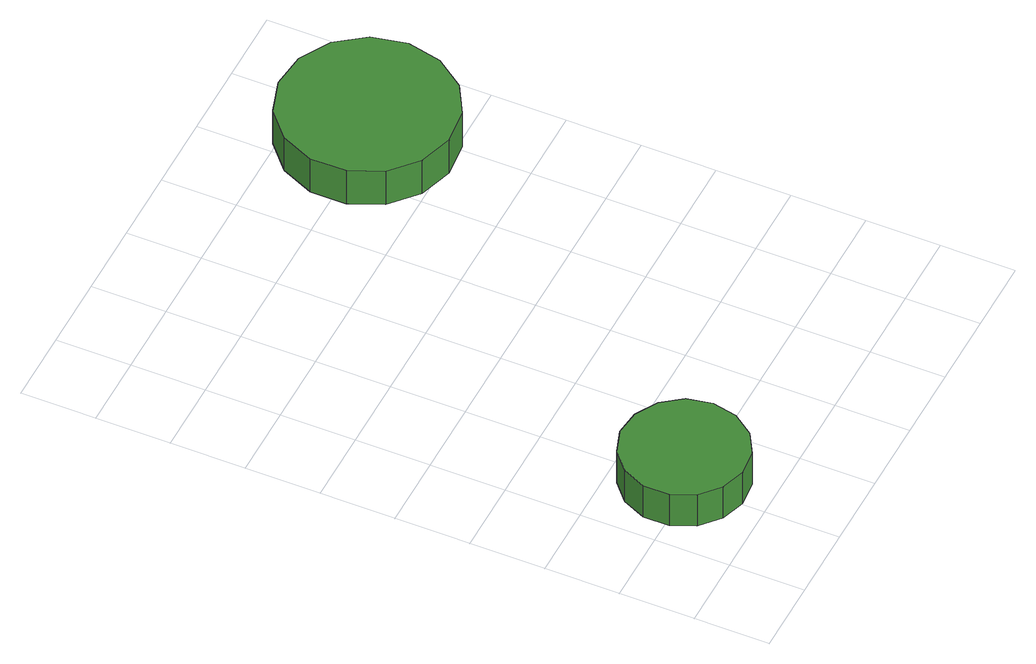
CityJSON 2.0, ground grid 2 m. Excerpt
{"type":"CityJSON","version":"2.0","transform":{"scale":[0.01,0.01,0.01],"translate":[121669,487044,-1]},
"CityObjects":{
"tree1":{"type":"SolitaryVegetationObject","attributes":{"function":"something"},"geometry":[{"type":"MultiSurface","lod":"1","boundaries":[[[0,1,2,3,4,5,6,7,8,9,10,11,12,13,14]],[[15,16,17,18,19,20,21,22,23,24,25,26,27,28,29]],[[0,29,28,1]],[[1,28,27,2]],[[2,27,26,3]],[[3,26,25,4]],[[4,25,24,5]],[[5,24,23,6]],[[6,23,22,7]],[[7,22,21,8]],[[8,21,20,9]],[[9,20,19,10]],[[10,19,18,11]],[[11,18,17,12]],[[12,17,16,13]],[[13,16,15,14]],[[14,15,29,0]]]}]},
"tree2":{"type":"SolitaryVegetationObject","attributes":{"function":"something"},"geometry":[{"type":"MultiSurface","lod":"1","boundaries":[[[30,31,32,33,34,35,36,37,38,39,40,41,42,43,44]],[[45,46,47,48,49,50,51,52,53,54,55,56,57,58,59]],[[30,59,58,31]],[[31,58,57,32]],[[32,57,56,33]],[[33,56,55,34]],[[34,55,54,35]],[[35,54,53,36]],[[36,53,52,37]],[[37,52,51,38]],[[38,51,50,39]],[[39,50,49,40]],[[40,49,48,41]],[[41,48,47,42]],[[42,47,46,43]],[[43,46,45,44]],[[44,45,59,30]]]}]}
},
"vertices":[
[385,224,166],[371,291,166],[330,346,166],[271,380,166],[203,388,166],[138,366,166],[87,321,166],[59,258,166],[59,189,166],[87,127,166],[138,81,166],[203,60,166],[271,67,166],[330,101,166],[371,157,166],[371,157,59],[330,101,59],[271,67,59],[203,60,59],[138,81,59],[87,127,59],[59,189,59],[59,258,59],[87,321,59],[138,366,59],[203,388,59],[271,380,59],[330,346,59],[371,291,59],[385,224,59],
[1174,1409,171],[1154,1503,171],[1097,1581,171],[1014,1628,171],[919,1638,171],[828,1609,171],[757,1545,171],[718,1457,171],[718,1362,171],[757,1274,171],[828,1210,171],[919,1180,171],[1014,1190,171],[1097,1238,171],[1154,1316,171],[1154,1316,57],[1097,1238,57],[1014,1190,57],[919,1180,57],[828,1210,57],[757,1274,57],[718,1362,57],[718,1457,57],[757,1545,57],[828,1609,57],[919,1638,57],[1014,1628,57],[1097,1581,57],[1154,1503,57],[1174,1409,57]
]}
